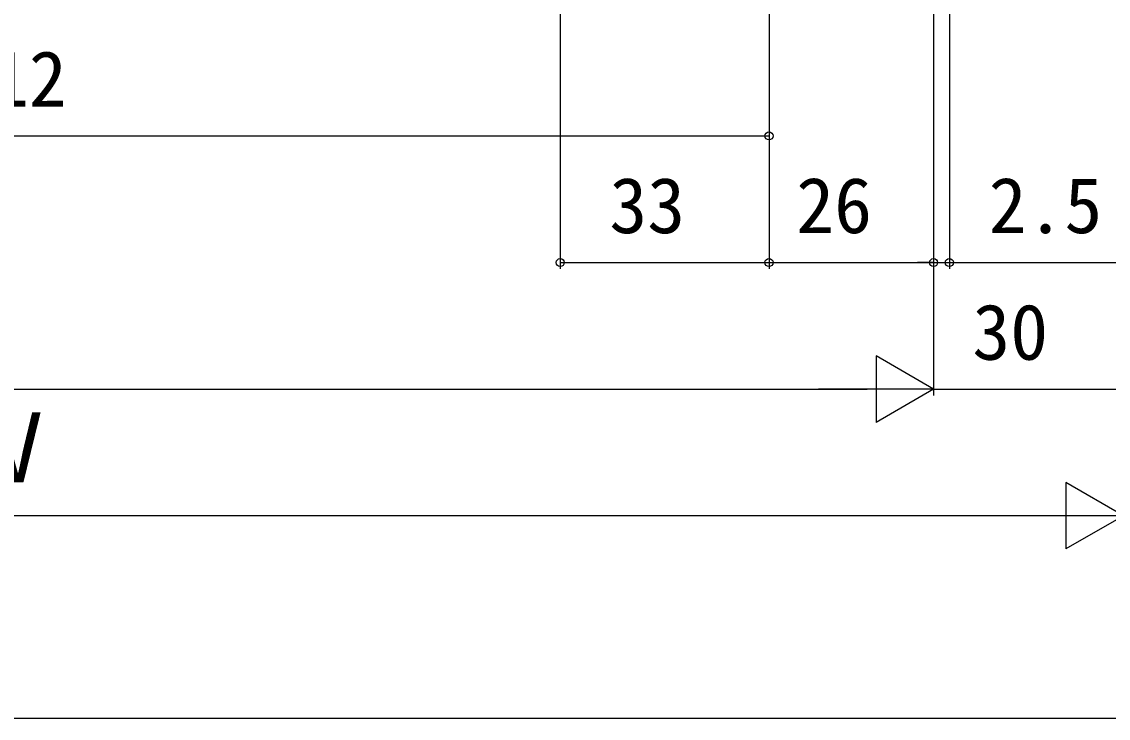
# Model space of a CAD drawing. Units: millimetres, scale not verified. Extents: x -525 to 525, y -783 to 778.
# Drawn here: x -14.1 to 157.6, y -782.7 to -672.7 of the extents above; entities that cross this region are included whole.
import ezdxf
from ezdxf.enums import TextEntityAlignment as Align

# ---------------------------------------------------------------- set-up
doc = ezdxf.new("R2010")
doc.units = ezdxf.units.MM
doc.header["$LTSCALE"] = 4
doc.layers.add('0-8_YKK_D', color=6, linetype='Continuous')
doc.layers.add('0-9_YKK_ZWAK', color=7, linetype='Continuous')
doc.styles.add('ＭＳ ゴシック', font='')
doc.styles.get('ＭＳ ゴシック').set_extended_font_data('MS Gothic')

msp = doc.modelspace()

# ---------------------------------------------------------------- linework, layer by layer
at = {"layer": '0-8_YKK_D'}
for p, q in [((71, -533.7), (71, -711.701)), ((104, -548.2), (104, -711.701)), ((104, -548.2), (104, -711.701)), ((104, -548.2), (104, -691.701)), ((130, -563.2), (130, -711.701)), ((130, -563.2), (130, -711.701)), ((130, -563.2), (130, -731.701)), ((130, -563.2), (130, -731.701)), ((132.5, -563.2), (132.5, -711.701)), ((-134, -690.701), (104, -690.701)), ((71, -710.701), (104, -710.701)), ((104, -710.701), (130, -710.701)), ((130, -710.701), (127.45, -710.701)), ((130, -710.701), (132.5, -710.701)), ((132.5, -710.701), (160.827, -710.701)), ((130, -730.701), (120.907, -725.451)), ((120.907, -725.451), (120.907, -735.951)), ((-149.5, -730.701), (119.5, -730.701)), ((130, -730.701), (111.813, -730.701)), ((130, -730.701), (120.907, -735.951)), ((130, -730.701), (160, -730.701)), ((160, -750.701), (150.907, -745.451)), ((150.907, -745.451), (150.907, -755.951)), ((149.5, -750.701), (-179.5, -750.701)), ((160, -750.701), (141.813, -750.701)), ((160, -750.701), (150.907, -755.951))]:
    msp.add_line(p, q, dxfattribs=at)
for centre in [(104, -690.701), (71, -710.701), (104, -710.701), (104, -710.701), (130, -710.701), (130, -710.701), (132.5, -710.701)]:
    msp.add_circle(centre, 0.637, dxfattribs=at)
at = {"layer": '0-9_YKK_ZWAK'}
msp.add_lwpolyline([(-525, -782.7), (525, -782.7), (525, 747.3)], dxfattribs=at)

# ---------------------------------------------------------------- texts
at = {"layer": '0-8_YKK_D', "style": 'ＭＳ ゴシック'}
for s, height, p in [('W－112', 8.798, (-42.92, -688.701)), ('33', 8.798, (78.773, -708.701)), ('26', 8.798, (108.307, -708.701)), ('2.5', 8.798, (138.714, -708.701)), ('30', 8.798, (136.136, -728.701)), ('Ｗ', 11, (-25.653, -748.701))]:
    msp.add_text(s, height=height, dxfattribs=at).set_placement(p, align=Align.BOTTOM_LEFT)

doc.saveas('drawing.dxf')
